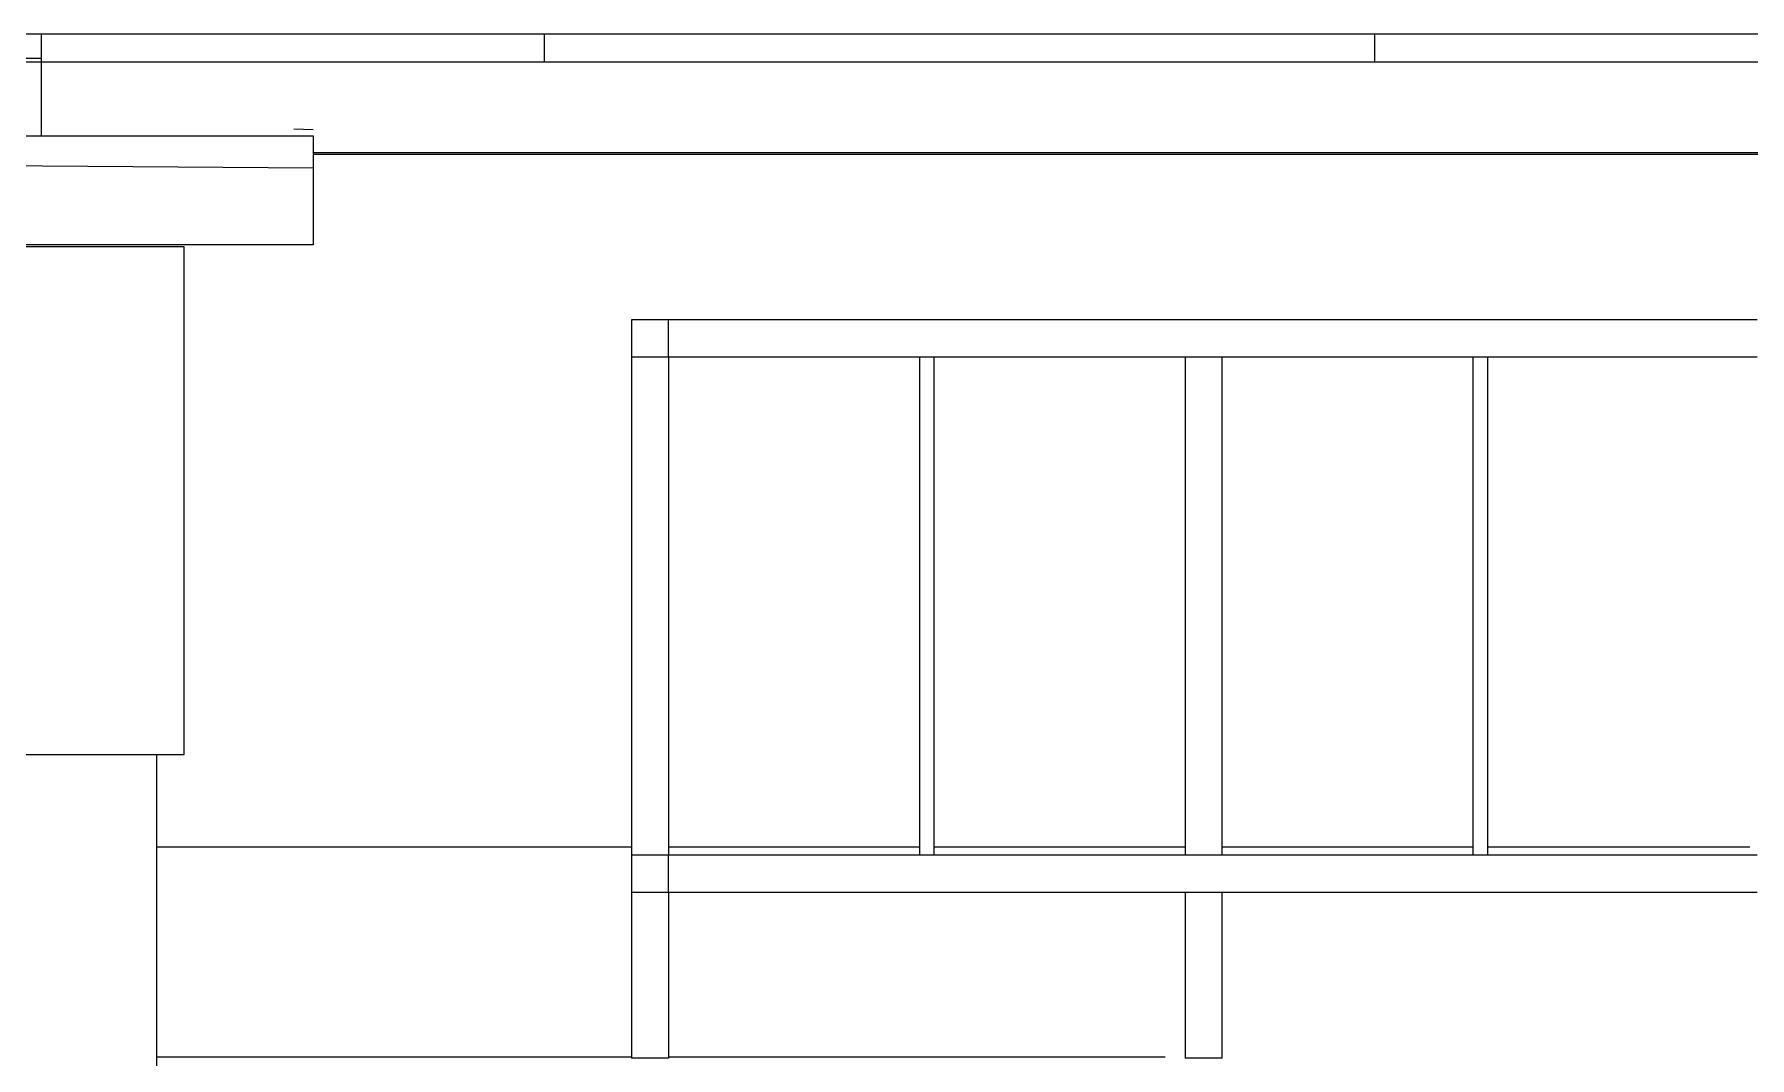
# Model space of a CAD drawing. Header units: millimetres. Extents: x -515342 to 330399, y -224905 to 507333.
# Drawn here: x 257892 to 259752, y 101903 to 103012 of the extents above; entities that cross this region are included whole.
import ezdxf

# ---------------------------------------------------------------- set-up
doc = ezdxf.new("R2010")
doc.units = ezdxf.units.MM
for name, color, linetype, lineweight in [('Витраж', 7, 'Continuous', 0), ('Крыша', 7, 'Continuous', 0), ('Крыша штриховка', 7, 'Continuous', 0), ('Стены внутренние', 7, 'Continuous', 0), ('Стены наружные', 7, 'Continuous', 0)]:
    doc.layers.add(name, color=color, linetype=linetype, lineweight=lineweight)

# ---------------------------------------------------------------- blocks, each defined once
blk = doc.blocks.new('FP_287-О_АР_П_Разрез 2-2')
at = {"layer": 'Крыша штриховка'}
blk.add_line((-3186, 14877.7), (-3165.3, 14877.1), dxfattribs=at)
blk = doc.blocks.new('Прямоугольный импост - АР_Импост_40х40 _стойка ограждения на кровле_-10057260-О_АР_П_Разрез 2-2')
at = {"layer": 'Витраж', "lineweight": 18}
for p, q in [((-2780, 14671), (-2820, 14671)), ((-2820, 14671), (-2820, 14631)), ((-2780, 14631), (-2780, 14671)), ((-2820, 14631), (-2780, 14631))]:
    blk.add_line(p, q, dxfattribs=at)
blk = doc.blocks.new('Прямоугольный импост - АР_Импост_40х40 _стойка ограждения на кровле_-10059441-О_АР_П_Разрез 2-2')
at = {"layer": 'Витраж'}
for p, q in [((-2500, 14671), (-2780, 14671)), ((-2780, 14631), (-2500, 14631))]:
    blk.add_line(p, q, dxfattribs=at)
blk = doc.blocks.new('Прямоугольный импост - АР_Импост_40х40 _стойка ограждения на кровле_-V288-О_АР_П_Разрез 2-2')
at = {"layer": 'Витраж'}
for p, q in [((-2200, 14671), (-2500, 14671)), ((-2500, 14631), (-2200, 14631))]:
    blk.add_line(p, q, dxfattribs=at)
blk = doc.blocks.new('Прямоугольный импост - АР_Импост_16х16 _вертикальное заполнение ограждений_-V289-О_АР_П_Разрез 2-2')
at = {"layer": 'Витраж'}
for p, q in [((-2508, 14631), (-2508, 14091)), ((-2492, 14091), (-2492, 14631))]:
    blk.add_line(p, q, dxfattribs=at)
blk = doc.blocks.new('Прямоугольный импост - АР_Импост_40х40 _стойка ограждения на кровле_-V290-О_АР_П_Разрез 2-2')
at = {"layer": 'Витраж'}
for p, q in [((-2220, 14631), (-2180, 14631)), ((-2220, 14631), (-2220, 14091)), ((-2180, 14091), (-2180, 14631)), ((-2180, 14091), (-2220, 14091))]:
    blk.add_line(p, q, dxfattribs=at)
blk = doc.blocks.new('Прямоугольный импост - АР_Импост_40х40 _поручень ограждения на кровле_-10058582-О_АР_П_Разрез 2-2')
at = {"layer": 'Витраж'}
for p, q in [((-400, 14091), (-700, 14091)), ((-700, 14051), (-400, 14051))]:
    blk.add_line(p, q, dxfattribs=at)
blk = doc.blocks.new('Прямоугольный импост - АР_Импост_40х40 _поручень ограждения на кровле_-10060284-О_АР_П_Разрез 2-2')
at = {"layer": 'Витраж'}
for p, q in [((-2500, 14091), (-2780, 14091)), ((-2780, 14051), (-2500, 14051))]:
    blk.add_line(p, q, dxfattribs=at)
blk = doc.blocks.new('Прямоугольный импост - АР_Импост_40х40 _поручень ограждения на кровле_-10059255-О_АР_П_Разрез 2-2')
at = {"layer": 'Витраж'}
for p, q in [((-1320, 14051), (-1280, 14051)), ((-1320, 14051), (-1320, 13871)), ((-1280, 13871), (-1280, 14051)), ((-1280, 13871), (-1320, 13871))]:
    blk.add_line(p, q, dxfattribs=at)
blk = doc.blocks.new('Прямоугольный импост - АР_Импост_40х40 _поручень ограждения на кровле_-10061120-О_АР_П_Разрез 2-2')
at = {"layer": 'Витраж'}
for p, q in [((-2820, 14631), (-2820, 14091)), ((-2780, 14631), (-2780, 14091))]:
    blk.add_line(p, q, dxfattribs=at)
blk = doc.blocks.new('Прямоугольный импост - АР_Импост_40х40 _поручень ограждения на кровле_-10061107-О_АР_П_Разрез 2-2')
at = {"layer": 'Витраж', "lineweight": 18}
for p, q in [((-2780, 14091), (-2820, 14091)), ((-2820, 14091), (-2820, 14051)), ((-2780, 14051), (-2780, 14091)), ((-2820, 14051), (-2780, 14051))]:
    blk.add_line(p, q, dxfattribs=at)
blk = doc.blocks.new('Прямоугольный импост - АР_Импост_40х40 _поручень ограждения на кровле_-10061124-О_АР_П_Разрез 2-2')
at = {"layer": 'Витраж'}
for p, q in [((-2820, 14051), (-2820, 13871)), ((-2780, 14051), (-2780, 13871)), ((-2780, 13871), (-2820, 13871))]:
    blk.add_line(p, q, dxfattribs=at)

msp = doc.modelspace()

# ---------------------------------------------------------------- hatches: boundary and pattern name
at = {"layer": 'Крыша штриховка'}
h = msp.add_hatch(dxfattribs=at)
h.set_pattern_fill('FP_51', color=256, style=0, pattern_type=2)
h.set_pattern_definition([(0, (262044.7, 97470.2), (0, 919.17), []), (90, (262044.7, 97470.2), (-900, 6e-14), [])])
h.paths.add_polyline_path([(257899.7107, 102981.5929), (257899.7107, 103011.5929), (257189.7107, 103011.5929), (257189.7107, 102981.5929), (257297.9088, 102981.5929)])
h = msp.add_hatch(dxfattribs=at)
h.set_pattern_fill('FP_19', color=256, style=0, pattern_type=2)
h.set_pattern_definition([(0, (262044.7, 96813), (0, 919.17), []), (90, (262044.7, 96813), (-900, 6e-14), [])])
h.paths.add_polyline_path([(260725.9623, 102981.5929), (260794.7107, 102981.5929), (260794.7107, 103011.5929), (257899.7107, 103011.5929), (257899.7107, 102981.5929), (259868.9489, 102981.5929)])
h = msp.add_hatch(dxfattribs=at)
h.set_pattern_fill('FP_30', color=256, style=0, pattern_type=2)
h.set_pattern_definition([(0, (246624, 101131), (0, 10000), []), (90, (246624.4, 101131.4), (-900, 6e-14), [])])
h.paths.add_polyline_path([(258194.4135, 102783.3929), (258194.4135, 102866.5929), (256189.4135, 102881.5929), (256189.4135, 102783.3929), (258154.9222, 102783.3929)])

# ---------------------------------------------------------------- linework, layer by layer
at = {"layer": 'Крыша'}
for p, q in [((260794.7107, 103011.5929), (257189.7107, 103011.5929)), ((257899.7107, 103011.5929), (257899.7107, 102901.5929)), ((260794.7107, 102981.5929), (257189.7107, 102981.5929)), ((256189.4135, 102901.5929), (258194.4135, 102901.5929)), ((258194.4135, 102901.5929), (258194.4135, 102783.3929)), ((260794.7107, 102883.3929), (258194.4135, 102883.3929)), ((258194.4135, 102866.5929), (256189.4135, 102881.5929)), ((258194.4135, 102783.3929), (256189.4135, 102783.3929)), ((258539.7107, 101903.5929), (258024.7706, 101903.5929)), ((259118.1103, 101903.5929), (258579.7107, 101903.5929))]:
    msp.add_line(p, q, dxfattribs=at)
at = {"layer": 'Стены внутренние'}
for p, q in [((260704.7107, 102881.3929), (258194.4135, 102881.3929)), ((258054.7706, 102781.3929), (256189.4135, 102781.3929)), ((258054.7706, 102231.3929), (258054.7706, 102781.3929)), ((256189.4135, 102231.3929), (258054.7706, 102231.3929)), ((258024.7706, 102131.3929), (258539.7107, 102131.3929)), ((258579.7107, 102131.3929), (258851.7107, 102131.3929)), ((258867.7107, 102131.3929), (259139.7107, 102131.3929)), ((259179.7107, 102131.3929), (259451.7107, 102131.3929)), ((259467.7107, 102131.3929), (259751.7107, 102131.3929))]:
    msp.add_line(p, q, dxfattribs=at)
at = {"layer": 'Стены наружные'}
msp.add_line((258024.7706, 102231.3929), (258024.7706, 101728.7183), dxfattribs=at)

# ---------------------------------------------------------------- block references
at = {"layer": 'Витраж'}
for name, p in [('Прямоугольный импост - АР_Импост_40х40 _стойка ограждения на кровле_-10057260-О_АР_П_Разрез 2-2', (261359.7107, 88031.3929)), ('Прямоугольный импост - АР_Импост_40х40 _стойка ограждения на кровле_-10059441-О_АР_П_Разрез 2-2', (261359.7107, 88031.3929)), ('Прямоугольный импост - АР_Импост_40х40 _стойка ограждения на кровле_-V288-О_АР_П_Разрез 2-2', (261359.7107, 88031.3929)), ('Прямоугольный импост - АР_Импост_40х40 _стойка ограждения на кровле_-V288-О_АР_П_Разрез 2-2', (261659.7107, 88031.3929)), ('Прямоугольный импост - АР_Импост_40х40 _стойка ограждения на кровле_-V288-О_АР_П_Разрез 2-2', (261959.7107, 88031.3929)), ('Прямоугольный импост - АР_Импост_40х40 _поручень ограждения на кровле_-10061120-О_АР_П_Разрез 2-2', (261359.7107, 88031.3929)), ('Прямоугольный импост - АР_Импост_16х16 _вертикальное заполнение ограждений_-V289-О_АР_П_Разрез 2-2', (261359.7107, 88031.3929)), ('Прямоугольный импост - АР_Импост_40х40 _стойка ограждения на кровле_-V290-О_АР_П_Разрез 2-2', (261359.7107, 88031.3929)), ('Прямоугольный импост - АР_Импост_16х16 _вертикальное заполнение ограждений_-V289-О_АР_П_Разрез 2-2', (261959.7107, 88031.3929)), ('Прямоугольный импост - АР_Импост_40х40 _поручень ограждения на кровле_-10061107-О_АР_П_Разрез 2-2', (261359.7107, 88031.3929)), ('Прямоугольный импост - АР_Импост_40х40 _поручень ограждения на кровле_-10060284-О_АР_П_Разрез 2-2', (261359.7107, 88031.3929)), ('Прямоугольный импост - АР_Импост_40х40 _поручень ограждения на кровле_-10058582-О_АР_П_Разрез 2-2', (259559.7107, 88031.3929)), ('Прямоугольный импост - АР_Импост_40х40 _поручень ограждения на кровле_-10058582-О_АР_П_Разрез 2-2', (259859.7107, 88031.3929)), ('Прямоугольный импост - АР_Импост_40х40 _поручень ограждения на кровле_-10058582-О_АР_П_Разрез 2-2', (260159.7107, 88031.3929)), ('Прямоугольный импост - АР_Импост_40х40 _поручень ограждения на кровле_-10061124-О_АР_П_Разрез 2-2', (261359.7107, 88031.3929)), ('Прямоугольный импост - АР_Импост_40х40 _поручень ограждения на кровле_-10059255-О_АР_П_Разрез 2-2', (260459.7107, 88031.3929))]:
    msp.add_blockref(name, p, dxfattribs=at)
at = {"layer": 'Крыша'}
msp.add_blockref('FP_287-О_АР_П_Разрез 2-2', (261359.7107, 88031.3929), dxfattribs=at)

doc.saveas('drawing.dxf')
